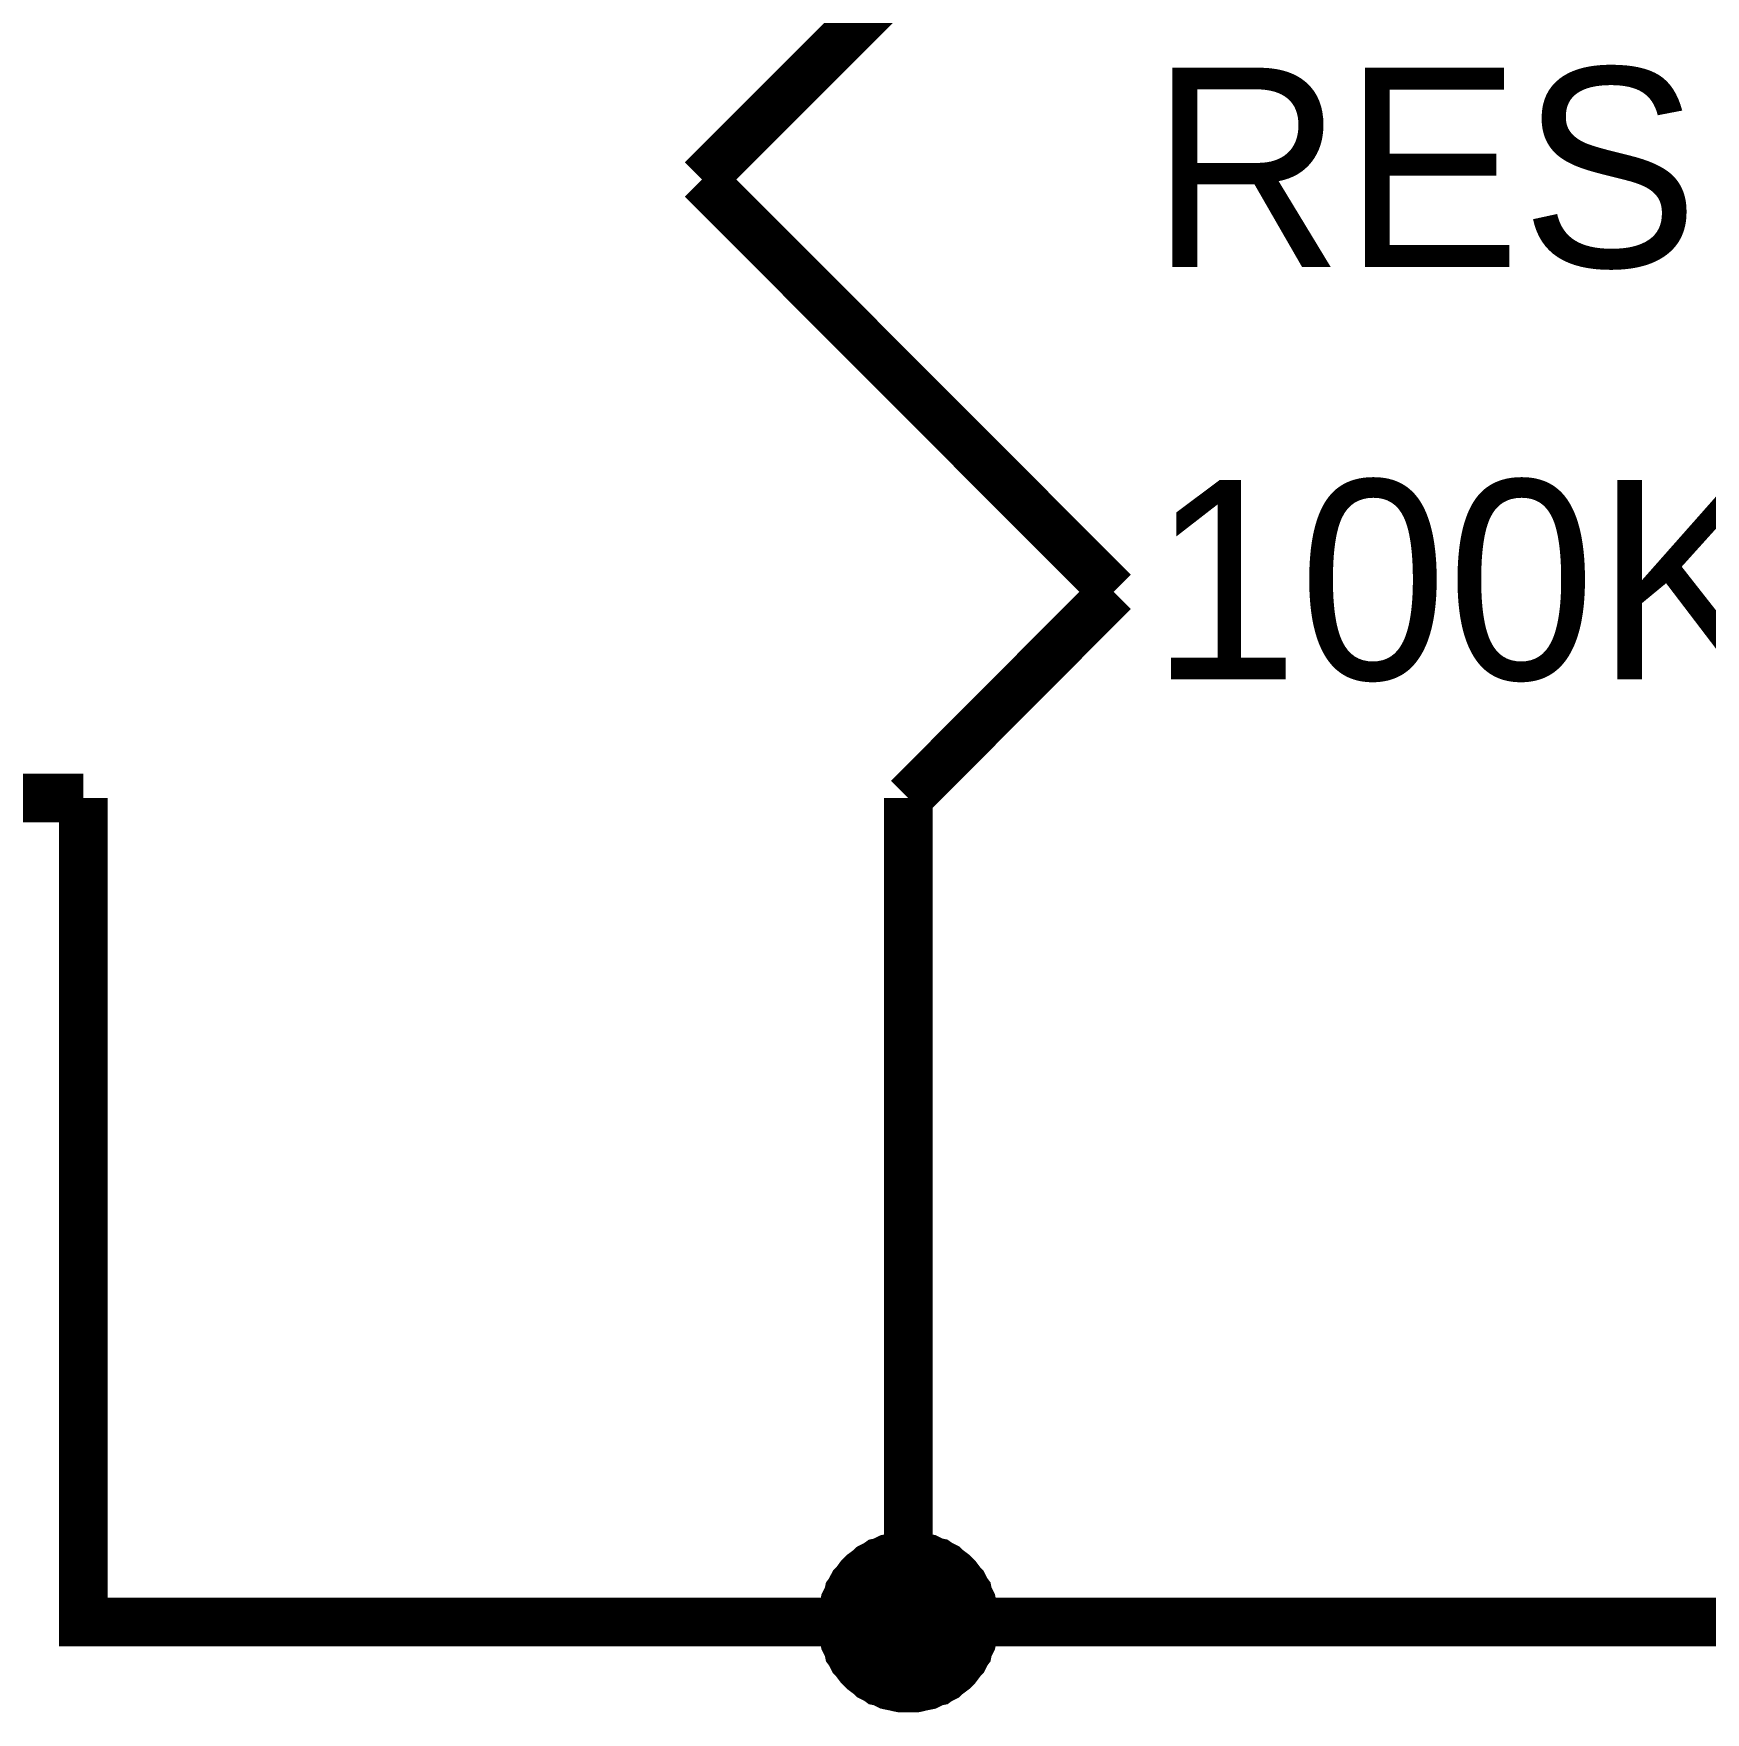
# Model space of a CAD drawing. Header units: millimetres. Extents: x 0 to 9.5, y 0 to 7.5.
# Drawn here: x 4.1881 to 4.5936, y 5.178 to 5.5853 of the extents above; entities that cross this region are included whole.
import ezdxf

# ---------------------------------------------------------------- set-up
doc = ezdxf.new("R2010")
doc.units = ezdxf.units.MM
doc.header["$MEASUREMENT"] = 0
doc.layers.add('Sheet', color=255, linetype='Continuous')

msp = doc.modelspace()

# ---------------------------------------------------------------- linework, layer by layer
at = {"layer": 'Sheet'}
for points, const_width in [([(4.35021, 5.54995), (4.45005, 5.64981)], 0.0118), ([(4.45005, 5.44988), (4.35021, 5.54995)], 0.0118), ([(4.40023, 5.39985), (4.45005, 5.44988)], 0.0118), ([(4.10028, 5.39985), (4.20013, 5.39985)], 0.0118), ([(4.20013, 5.39985), (4.20013, 5.19992), (4.40023, 5.19992), (4.60013, 5.19992)], 0.0118), ([(4.40023, 5.39985), (4.40023, 5.29999)], 0.0118), ([(4.40023, 5.19992), (4.40023, 5.29999)], 0.0118), ([(4.38022, 5.19992), (4.38022, 5.20097), (4.38022, 5.20201), (4.38043, 5.20305), (4.38064, 5.20389), (4.38085, 5.20493), (4.38106, 5.20597), (4.38147, 5.2068), (4.38189, 5.20764), (4.3821, 5.20868), (4.38272, 5.20951), (4.38314, 5.21035), (4.38356, 5.21118), (4.38418, 5.21181), (4.38481, 5.21264), (4.38543, 5.21348), (4.38606, 5.2141), (4.38668, 5.21473), (4.38752, 5.21535), (4.38835, 5.21598), (4.38898, 5.2166), (4.38981, 5.21702), (4.39064, 5.21744), (4.39148, 5.21806), (4.39252, 5.21827), (4.39335, 5.21869), (4.39419, 5.2191), (4.39523, 5.21931), (4.39627, 5.21952), (4.39711, 5.21973), (4.39815, 5.21994), (4.39919, 5.21994), (4.40023, 5.21994)], 0.0039), ([(4.38022, 5.19992), (4.38022, 5.20097), (4.38022, 5.20201), (4.38043, 5.20305), (4.38064, 5.20389), (4.38085, 5.20493), (4.38106, 5.20597), (4.38147, 5.2068), (4.38189, 5.20764), (4.3821, 5.20868), (4.38272, 5.20951), (4.38314, 5.21035), (4.38356, 5.21118), (4.38418, 5.21181), (4.38481, 5.21264), (4.38543, 5.21348), (4.38606, 5.2141), (4.38668, 5.21473), (4.38752, 5.21535), (4.38835, 5.21598), (4.38898, 5.2166), (4.38981, 5.21702), (4.39064, 5.21744), (4.39148, 5.21806), (4.39252, 5.21827), (4.39335, 5.21869), (4.39419, 5.2191), (4.39523, 5.21931), (4.39627, 5.21952), (4.39711, 5.21973), (4.39815, 5.21994), (4.39919, 5.21994), (4.40023, 5.21994)], 0.0039), ([(4.38022, 5.19992), (4.38022, 5.20097), (4.38022, 5.20201), (4.38043, 5.20305), (4.38064, 5.20389), (4.38085, 5.20493), (4.38106, 5.20597), (4.38147, 5.2068), (4.38189, 5.20764), (4.3821, 5.20868), (4.38272, 5.20951), (4.38314, 5.21035), (4.38356, 5.21118), (4.38418, 5.21181), (4.38481, 5.21264), (4.38543, 5.21348), (4.38606, 5.2141), (4.38668, 5.21473), (4.38752, 5.21535), (4.38835, 5.21598), (4.38898, 5.2166), (4.38981, 5.21702), (4.39064, 5.21744), (4.39148, 5.21806), (4.39252, 5.21827), (4.39335, 5.21869), (4.39419, 5.2191), (4.39523, 5.21931), (4.39627, 5.21952), (4.39711, 5.21973), (4.39815, 5.21994), (4.39919, 5.21994), (4.40023, 5.21994)], 0.0039), ([(4.38022, 5.19992), (4.38022, 5.20097), (4.38022, 5.20201), (4.38043, 5.20305), (4.38064, 5.20389), (4.38085, 5.20493), (4.38106, 5.20597), (4.38147, 5.2068), (4.38189, 5.20764), (4.3821, 5.20868), (4.38272, 5.20951), (4.38314, 5.21035), (4.38356, 5.21118), (4.38418, 5.21181), (4.38481, 5.21264), (4.38543, 5.21348), (4.38606, 5.2141), (4.38668, 5.21473), (4.38752, 5.21535), (4.38835, 5.21598), (4.38898, 5.2166), (4.38981, 5.21702), (4.39064, 5.21744), (4.39148, 5.21806), (4.39252, 5.21827), (4.39335, 5.21869), (4.39419, 5.2191), (4.39523, 5.21931), (4.39627, 5.21952), (4.39711, 5.21973), (4.39815, 5.21994), (4.39919, 5.21994), (4.40023, 5.21994)], 0.0039), ([(4.38022, 5.19992), (4.38022, 5.20097), (4.38022, 5.20201), (4.38043, 5.20305), (4.38064, 5.20389), (4.38085, 5.20493), (4.38106, 5.20597), (4.38147, 5.2068), (4.38189, 5.20764), (4.3821, 5.20868), (4.38272, 5.20951), (4.38314, 5.21035), (4.38356, 5.21118), (4.38418, 5.21181), (4.38481, 5.21264), (4.38543, 5.21348), (4.38606, 5.2141), (4.38668, 5.21473), (4.38752, 5.21535), (4.38835, 5.21598), (4.38898, 5.2166), (4.38981, 5.21702), (4.39064, 5.21744), (4.39148, 5.21806), (4.39252, 5.21827), (4.39335, 5.21869), (4.39419, 5.2191), (4.39523, 5.21931), (4.39627, 5.21952), (4.39711, 5.21973), (4.39815, 5.21994), (4.39919, 5.21994), (4.40023, 5.21994)], 0.0039), ([(4.38022, 5.19992), (4.38022, 5.20097), (4.38022, 5.20201), (4.38043, 5.20305), (4.38064, 5.20389), (4.38085, 5.20493), (4.38106, 5.20597), (4.38147, 5.2068), (4.38189, 5.20764), (4.3821, 5.20868), (4.38272, 5.20951), (4.38314, 5.21035), (4.38356, 5.21118), (4.38418, 5.21181), (4.38481, 5.21264), (4.38543, 5.21348), (4.38606, 5.2141), (4.38668, 5.21473), (4.38752, 5.21535), (4.38835, 5.21598), (4.38898, 5.2166), (4.38981, 5.21702), (4.39064, 5.21744), (4.39148, 5.21806), (4.39252, 5.21827), (4.39335, 5.21869), (4.39419, 5.2191), (4.39523, 5.21931), (4.39627, 5.21952), (4.39711, 5.21973), (4.39815, 5.21994), (4.39919, 5.21994), (4.40023, 5.21994)], 0.0039), ([(4.38022, 5.19992), (4.38022, 5.20097), (4.38022, 5.20201), (4.38043, 5.20305), (4.38064, 5.20389), (4.38085, 5.20493), (4.38106, 5.20597), (4.38147, 5.2068), (4.38189, 5.20764), (4.3821, 5.20868), (4.38272, 5.20951), (4.38314, 5.21035), (4.38356, 5.21118), (4.38418, 5.21181), (4.38481, 5.21264), (4.38543, 5.21348), (4.38606, 5.2141), (4.38668, 5.21473), (4.38752, 5.21535), (4.38835, 5.21598), (4.38898, 5.2166), (4.38981, 5.21702), (4.39064, 5.21744), (4.39148, 5.21806), (4.39252, 5.21827), (4.39335, 5.21869), (4.39419, 5.2191), (4.39523, 5.21931), (4.39627, 5.21952), (4.39711, 5.21973), (4.39815, 5.21994), (4.39919, 5.21994), (4.40023, 5.21994)], 0.0039), ([(4.38022, 5.19992), (4.38022, 5.20097), (4.38022, 5.20201), (4.38043, 5.20305), (4.38064, 5.20389), (4.38085, 5.20493), (4.38106, 5.20597), (4.38147, 5.2068), (4.38189, 5.20764), (4.3821, 5.20868), (4.38272, 5.20951), (4.38314, 5.21035), (4.38356, 5.21118), (4.38418, 5.21181), (4.38481, 5.21264), (4.38543, 5.21348), (4.38606, 5.2141), (4.38668, 5.21473), (4.38752, 5.21535), (4.38835, 5.21598), (4.38898, 5.2166), (4.38981, 5.21702), (4.39064, 5.21744), (4.39148, 5.21806), (4.39252, 5.21827), (4.39335, 5.21869), (4.39419, 5.2191), (4.39523, 5.21931), (4.39627, 5.21952), (4.39711, 5.21973), (4.39815, 5.21994), (4.39919, 5.21994), (4.40023, 5.21994)], 0.0039), ([(4.40023, 5.21994), (4.40023, 5.21994)], 0.0039), ([(4.40023, 5.21994), (4.40127, 5.21994), (4.40232, 5.21994), (4.40336, 5.21973), (4.40419, 5.21952), (4.40524, 5.21931), (4.40628, 5.2191), (4.40711, 5.21869), (4.40794, 5.21827), (4.40899, 5.21806), (4.40982, 5.21744), (4.41065, 5.21702), (4.41149, 5.2166), (4.41211, 5.21598), (4.41295, 5.21535), (4.41378, 5.21473), (4.41441, 5.2141), (4.41503, 5.21348), (4.41566, 5.21264), (4.41628, 5.21181), (4.41691, 5.21118), (4.41732, 5.21035), (4.41774, 5.20951), (4.41837, 5.20868), (4.41858, 5.20764), (4.41899, 5.2068), (4.41941, 5.20597), (4.41962, 5.20493), (4.41983, 5.20389), (4.42003, 5.20305), (4.42024, 5.20201), (4.42024, 5.20097), (4.42024, 5.19992)], 0.0039), ([(4.40023, 5.21994), (4.40023, 5.21994)], 0.0039), ([(4.40023, 5.21994), (4.40127, 5.21994), (4.40232, 5.21994), (4.40336, 5.21973), (4.40419, 5.21952), (4.40524, 5.21931), (4.40628, 5.2191), (4.40711, 5.21869), (4.40794, 5.21827), (4.40899, 5.21806), (4.40982, 5.21744), (4.41065, 5.21702), (4.41149, 5.2166), (4.41211, 5.21598), (4.41295, 5.21535), (4.41378, 5.21473), (4.41441, 5.2141), (4.41503, 5.21348), (4.41566, 5.21264), (4.41628, 5.21181), (4.41691, 5.21118), (4.41732, 5.21035), (4.41774, 5.20951), (4.41837, 5.20868), (4.41858, 5.20764), (4.41899, 5.2068), (4.41941, 5.20597), (4.41962, 5.20493), (4.41983, 5.20389), (4.42003, 5.20305), (4.42024, 5.20201), (4.42024, 5.20097), (4.42024, 5.19992)], 0.0039), ([(4.40023, 5.21994), (4.40023, 5.21994)], 0.0039), ([(4.40023, 5.21994), (4.40127, 5.21994), (4.40232, 5.21994), (4.40336, 5.21973), (4.40419, 5.21952), (4.40524, 5.21931), (4.40628, 5.2191), (4.40711, 5.21869), (4.40794, 5.21827), (4.40899, 5.21806), (4.40982, 5.21744), (4.41065, 5.21702), (4.41149, 5.2166), (4.41211, 5.21598), (4.41295, 5.21535), (4.41378, 5.21473), (4.41441, 5.2141), (4.41503, 5.21348), (4.41566, 5.21264), (4.41628, 5.21181), (4.41691, 5.21118), (4.41732, 5.21035), (4.41774, 5.20951), (4.41837, 5.20868), (4.41858, 5.20764), (4.41899, 5.2068), (4.41941, 5.20597), (4.41962, 5.20493), (4.41983, 5.20389), (4.42003, 5.20305), (4.42024, 5.20201), (4.42024, 5.20097), (4.42024, 5.19992)], 0.0039), ([(4.40023, 5.21994), (4.40023, 5.21994)], 0.0039), ([(4.40023, 5.21994), (4.40127, 5.21994), (4.40232, 5.21994), (4.40336, 5.21973), (4.40419, 5.21952), (4.40524, 5.21931), (4.40628, 5.2191), (4.40711, 5.21869), (4.40794, 5.21827), (4.40899, 5.21806), (4.40982, 5.21744), (4.41065, 5.21702), (4.41149, 5.2166), (4.41211, 5.21598), (4.41295, 5.21535), (4.41378, 5.21473), (4.41441, 5.2141), (4.41503, 5.21348), (4.41566, 5.21264), (4.41628, 5.21181), (4.41691, 5.21118), (4.41732, 5.21035), (4.41774, 5.20951), (4.41837, 5.20868), (4.41858, 5.20764), (4.41899, 5.2068), (4.41941, 5.20597), (4.41962, 5.20493), (4.41983, 5.20389), (4.42003, 5.20305), (4.42024, 5.20201), (4.42024, 5.20097), (4.42024, 5.19992)], 0.0039), ([(4.40023, 5.21994), (4.40023, 5.21994)], 0.0039), ([(4.40023, 5.21994), (4.40127, 5.21994), (4.40232, 5.21994), (4.40336, 5.21973), (4.40419, 5.21952), (4.40524, 5.21931), (4.40628, 5.2191), (4.40711, 5.21869), (4.40794, 5.21827), (4.40899, 5.21806), (4.40982, 5.21744), (4.41065, 5.21702), (4.41149, 5.2166), (4.41211, 5.21598), (4.41295, 5.21535), (4.41378, 5.21473), (4.41441, 5.2141), (4.41503, 5.21348), (4.41566, 5.21264), (4.41628, 5.21181), (4.41691, 5.21118), (4.41732, 5.21035), (4.41774, 5.20951), (4.41837, 5.20868), (4.41858, 5.20764), (4.41899, 5.2068), (4.41941, 5.20597), (4.41962, 5.20493), (4.41983, 5.20389), (4.42003, 5.20305), (4.42024, 5.20201), (4.42024, 5.20097), (4.42024, 5.19992)], 0.0039), ([(4.40023, 5.21994), (4.40023, 5.21994)], 0.0039), ([(4.40023, 5.21994), (4.40127, 5.21994), (4.40232, 5.21994), (4.40336, 5.21973), (4.40419, 5.21952), (4.40524, 5.21931), (4.40628, 5.2191), (4.40711, 5.21869), (4.40794, 5.21827), (4.40899, 5.21806), (4.40982, 5.21744), (4.41065, 5.21702), (4.41149, 5.2166), (4.41211, 5.21598), (4.41295, 5.21535), (4.41378, 5.21473), (4.41441, 5.2141), (4.41503, 5.21348), (4.41566, 5.21264), (4.41628, 5.21181), (4.41691, 5.21118), (4.41732, 5.21035), (4.41774, 5.20951), (4.41837, 5.20868), (4.41858, 5.20764), (4.41899, 5.2068), (4.41941, 5.20597), (4.41962, 5.20493), (4.41983, 5.20389), (4.42003, 5.20305), (4.42024, 5.20201), (4.42024, 5.20097), (4.42024, 5.19992)], 0.0039), ([(4.40023, 5.21994), (4.40023, 5.21994)], 0.0039), ([(4.40023, 5.21994), (4.40127, 5.21994), (4.40232, 5.21994), (4.40336, 5.21973), (4.40419, 5.21952), (4.40524, 5.21931), (4.40628, 5.2191), (4.40711, 5.21869), (4.40794, 5.21827), (4.40899, 5.21806), (4.40982, 5.21744), (4.41065, 5.21702), (4.41149, 5.2166), (4.41211, 5.21598), (4.41295, 5.21535), (4.41378, 5.21473), (4.41441, 5.2141), (4.41503, 5.21348), (4.41566, 5.21264), (4.41628, 5.21181), (4.41691, 5.21118), (4.41732, 5.21035), (4.41774, 5.20951), (4.41837, 5.20868), (4.41858, 5.20764), (4.41899, 5.2068), (4.41941, 5.20597), (4.41962, 5.20493), (4.41983, 5.20389), (4.42003, 5.20305), (4.42024, 5.20201), (4.42024, 5.20097), (4.42024, 5.19992)], 0.0039), ([(4.40023, 5.21994), (4.40023, 5.21994)], 0.0039), ([(4.40023, 5.21994), (4.40127, 5.21994), (4.40232, 5.21994), (4.40336, 5.21973), (4.40419, 5.21952), (4.40524, 5.21931), (4.40628, 5.2191), (4.40711, 5.21869), (4.40794, 5.21827), (4.40899, 5.21806), (4.40982, 5.21744), (4.41065, 5.21702), (4.41149, 5.2166), (4.41211, 5.21598), (4.41295, 5.21535), (4.41378, 5.21473), (4.41441, 5.2141), (4.41503, 5.21348), (4.41566, 5.21264), (4.41628, 5.21181), (4.41691, 5.21118), (4.41732, 5.21035), (4.41774, 5.20951), (4.41837, 5.20868), (4.41858, 5.20764), (4.41899, 5.2068), (4.41941, 5.20597), (4.41962, 5.20493), (4.41983, 5.20389), (4.42003, 5.20305), (4.42024, 5.20201), (4.42024, 5.20097), (4.42024, 5.19992)], 0.0039), ([(4.40023, 5.17991), (4.39919, 5.17991), (4.39815, 5.17991), (4.39711, 5.18012), (4.39627, 5.18033), (4.39523, 5.18054), (4.39419, 5.18075), (4.39335, 5.18116), (4.39252, 5.18158), (4.39148, 5.18179), (4.39064, 5.18241), (4.38981, 5.18283), (4.38898, 5.18325), (4.38835, 5.18387), (4.38752, 5.1845), (4.38668, 5.18512), (4.38606, 5.18575), (4.38543, 5.18637), (4.38481, 5.18721), (4.38418, 5.18804), (4.38356, 5.18867), (4.38314, 5.1895), (4.38272, 5.19034), (4.3821, 5.19117), (4.38189, 5.19221), (4.38147, 5.19305), (4.38106, 5.19388), (4.38085, 5.19492), (4.38064, 5.19596), (4.38043, 5.1968), (4.38022, 5.19784), (4.38022, 5.19888), (4.38022, 5.19992)], 0.0039), ([(4.38022, 5.19992), (4.38022, 5.19992)], 0.0039), ([(4.40023, 5.17991), (4.39919, 5.17991), (4.39815, 5.17991), (4.39711, 5.18012), (4.39627, 5.18033), (4.39523, 5.18054), (4.39419, 5.18075), (4.39335, 5.18116), (4.39252, 5.18158), (4.39148, 5.18179), (4.39064, 5.18241), (4.38981, 5.18283), (4.38898, 5.18325), (4.38835, 5.18387), (4.38752, 5.1845), (4.38668, 5.18512), (4.38606, 5.18575), (4.38543, 5.18637), (4.38481, 5.18721), (4.38418, 5.18804), (4.38356, 5.18867), (4.38314, 5.1895), (4.38272, 5.19034), (4.3821, 5.19117), (4.38189, 5.19221), (4.38147, 5.19305), (4.38106, 5.19388), (4.38085, 5.19492), (4.38064, 5.19596), (4.38043, 5.1968), (4.38022, 5.19784), (4.38022, 5.19888), (4.38022, 5.19992)], 0.0039), ([(4.38022, 5.19992), (4.38022, 5.19992)], 0.0039), ([(4.40023, 5.17991), (4.39919, 5.17991), (4.39815, 5.17991), (4.39711, 5.18012), (4.39627, 5.18033), (4.39523, 5.18054), (4.39419, 5.18075), (4.39335, 5.18116), (4.39252, 5.18158), (4.39148, 5.18179), (4.39064, 5.18241), (4.38981, 5.18283), (4.38898, 5.18325), (4.38835, 5.18387), (4.38752, 5.1845), (4.38668, 5.18512), (4.38606, 5.18575), (4.38543, 5.18637), (4.38481, 5.18721), (4.38418, 5.18804), (4.38356, 5.18867), (4.38314, 5.1895), (4.38272, 5.19034), (4.3821, 5.19117), (4.38189, 5.19221), (4.38147, 5.19305), (4.38106, 5.19388), (4.38085, 5.19492), (4.38064, 5.19596), (4.38043, 5.1968), (4.38022, 5.19784), (4.38022, 5.19888), (4.38022, 5.19992)], 0.0039), ([(4.38022, 5.19992), (4.38022, 5.19992)], 0.0039), ([(4.40023, 5.17991), (4.39919, 5.17991), (4.39815, 5.17991), (4.39711, 5.18012), (4.39627, 5.18033), (4.39523, 5.18054), (4.39419, 5.18075), (4.39335, 5.18116), (4.39252, 5.18158), (4.39148, 5.18179), (4.39064, 5.18241), (4.38981, 5.18283), (4.38898, 5.18325), (4.38835, 5.18387), (4.38752, 5.1845), (4.38668, 5.18512), (4.38606, 5.18575), (4.38543, 5.18637), (4.38481, 5.18721), (4.38418, 5.18804), (4.38356, 5.18867), (4.38314, 5.1895), (4.38272, 5.19034), (4.3821, 5.19117), (4.38189, 5.19221), (4.38147, 5.19305), (4.38106, 5.19388), (4.38085, 5.19492), (4.38064, 5.19596), (4.38043, 5.1968), (4.38022, 5.19784), (4.38022, 5.19888), (4.38022, 5.19992)], 0.0039), ([(4.38022, 5.19992), (4.38022, 5.19992)], 0.0039), ([(4.40023, 5.17991), (4.39919, 5.17991), (4.39815, 5.17991), (4.39711, 5.18012), (4.39627, 5.18033), (4.39523, 5.18054), (4.39419, 5.18075), (4.39335, 5.18116), (4.39252, 5.18158), (4.39148, 5.18179), (4.39064, 5.18241), (4.38981, 5.18283), (4.38898, 5.18325), (4.38835, 5.18387), (4.38752, 5.1845), (4.38668, 5.18512), (4.38606, 5.18575), (4.38543, 5.18637), (4.38481, 5.18721), (4.38418, 5.18804), (4.38356, 5.18867), (4.38314, 5.1895), (4.38272, 5.19034), (4.3821, 5.19117), (4.38189, 5.19221), (4.38147, 5.19305), (4.38106, 5.19388), (4.38085, 5.19492), (4.38064, 5.19596), (4.38043, 5.1968), (4.38022, 5.19784), (4.38022, 5.19888), (4.38022, 5.19992)], 0.0039), ([(4.38022, 5.19992), (4.38022, 5.19992)], 0.0039), ([(4.40023, 5.17991), (4.39919, 5.17991), (4.39815, 5.17991), (4.39711, 5.18012), (4.39627, 5.18033), (4.39523, 5.18054), (4.39419, 5.18075), (4.39335, 5.18116), (4.39252, 5.18158), (4.39148, 5.18179), (4.39064, 5.18241), (4.38981, 5.18283), (4.38898, 5.18325), (4.38835, 5.18387), (4.38752, 5.1845), (4.38668, 5.18512), (4.38606, 5.18575), (4.38543, 5.18637), (4.38481, 5.18721), (4.38418, 5.18804), (4.38356, 5.18867), (4.38314, 5.1895), (4.38272, 5.19034), (4.3821, 5.19117), (4.38189, 5.19221), (4.38147, 5.19305), (4.38106, 5.19388), (4.38085, 5.19492), (4.38064, 5.19596), (4.38043, 5.1968), (4.38022, 5.19784), (4.38022, 5.19888), (4.38022, 5.19992)], 0.0039), ([(4.38022, 5.19992), (4.38022, 5.19992)], 0.0039), ([(4.40023, 5.17991), (4.39919, 5.17991), (4.39815, 5.17991), (4.39711, 5.18012), (4.39627, 5.18033), (4.39523, 5.18054), (4.39419, 5.18075), (4.39335, 5.18116), (4.39252, 5.18158), (4.39148, 5.18179), (4.39064, 5.18241), (4.38981, 5.18283), (4.38898, 5.18325), (4.38835, 5.18387), (4.38752, 5.1845), (4.38668, 5.18512), (4.38606, 5.18575), (4.38543, 5.18637), (4.38481, 5.18721), (4.38418, 5.18804), (4.38356, 5.18867), (4.38314, 5.1895), (4.38272, 5.19034), (4.3821, 5.19117), (4.38189, 5.19221), (4.38147, 5.19305), (4.38106, 5.19388), (4.38085, 5.19492), (4.38064, 5.19596), (4.38043, 5.1968), (4.38022, 5.19784), (4.38022, 5.19888), (4.38022, 5.19992)], 0.0039), ([(4.38022, 5.19992), (4.38022, 5.19992)], 0.0039), ([(4.40023, 5.17991), (4.39919, 5.17991), (4.39815, 5.17991), (4.39711, 5.18012), (4.39627, 5.18033), (4.39523, 5.18054), (4.39419, 5.18075), (4.39335, 5.18116), (4.39252, 5.18158), (4.39148, 5.18179), (4.39064, 5.18241), (4.38981, 5.18283), (4.38898, 5.18325), (4.38835, 5.18387), (4.38752, 5.1845), (4.38668, 5.18512), (4.38606, 5.18575), (4.38543, 5.18637), (4.38481, 5.18721), (4.38418, 5.18804), (4.38356, 5.18867), (4.38314, 5.1895), (4.38272, 5.19034), (4.3821, 5.19117), (4.38189, 5.19221), (4.38147, 5.19305), (4.38106, 5.19388), (4.38085, 5.19492), (4.38064, 5.19596), (4.38043, 5.1968), (4.38022, 5.19784), (4.38022, 5.19888), (4.38022, 5.19992)], 0.0039), ([(4.38022, 5.19992), (4.38022, 5.19992)], 0.0039), ([(4.42024, 5.19992), (4.42024, 5.19888), (4.42024, 5.19784), (4.42003, 5.1968), (4.41983, 5.19596), (4.41962, 5.19492), (4.41941, 5.19388), (4.41899, 5.19305), (4.41858, 5.19221), (4.41837, 5.19117), (4.41774, 5.19034), (4.41732, 5.1895), (4.41691, 5.18867), (4.41628, 5.18804), (4.41566, 5.18721), (4.41503, 5.18637), (4.41441, 5.18575), (4.41378, 5.18512), (4.41295, 5.1845), (4.41211, 5.18387), (4.41149, 5.18325), (4.41065, 5.18283), (4.40982, 5.18241), (4.40899, 5.18179), (4.40794, 5.18158), (4.40711, 5.18116), (4.40628, 5.18075), (4.40524, 5.18054), (4.40419, 5.18033), (4.40336, 5.18012), (4.40232, 5.17991), (4.40127, 5.17991), (4.40023, 5.17991)], 0.0039), ([(4.42024, 5.19992), (4.42024, 5.19888), (4.42024, 5.19784), (4.42003, 5.1968), (4.41983, 5.19596), (4.41962, 5.19492), (4.41941, 5.19388), (4.41899, 5.19305), (4.41858, 5.19221), (4.41837, 5.19117), (4.41774, 5.19034), (4.41732, 5.1895), (4.41691, 5.18867), (4.41628, 5.18804), (4.41566, 5.18721), (4.41503, 5.18637), (4.41441, 5.18575), (4.41378, 5.18512), (4.41295, 5.1845), (4.41211, 5.18387), (4.41149, 5.18325), (4.41065, 5.18283), (4.40982, 5.18241), (4.40899, 5.18179), (4.40794, 5.18158), (4.40711, 5.18116), (4.40628, 5.18075), (4.40524, 5.18054), (4.40419, 5.18033), (4.40336, 5.18012), (4.40232, 5.17991), (4.40127, 5.17991), (4.40023, 5.17991)], 0.0039), ([(4.42024, 5.19992), (4.42024, 5.19888), (4.42024, 5.19784), (4.42003, 5.1968), (4.41983, 5.19596), (4.41962, 5.19492), (4.41941, 5.19388), (4.41899, 5.19305), (4.41858, 5.19221), (4.41837, 5.19117), (4.41774, 5.19034), (4.41732, 5.1895), (4.41691, 5.18867), (4.41628, 5.18804), (4.41566, 5.18721), (4.41503, 5.18637), (4.41441, 5.18575), (4.41378, 5.18512), (4.41295, 5.1845), (4.41211, 5.18387), (4.41149, 5.18325), (4.41065, 5.18283), (4.40982, 5.18241), (4.40899, 5.18179), (4.40794, 5.18158), (4.40711, 5.18116), (4.40628, 5.18075), (4.40524, 5.18054), (4.40419, 5.18033), (4.40336, 5.18012), (4.40232, 5.17991), (4.40127, 5.17991), (4.40023, 5.17991)], 0.0039), ([(4.42024, 5.19992), (4.42024, 5.19888), (4.42024, 5.19784), (4.42003, 5.1968), (4.41983, 5.19596), (4.41962, 5.19492), (4.41941, 5.19388), (4.41899, 5.19305), (4.41858, 5.19221), (4.41837, 5.19117), (4.41774, 5.19034), (4.41732, 5.1895), (4.41691, 5.18867), (4.41628, 5.18804), (4.41566, 5.18721), (4.41503, 5.18637), (4.41441, 5.18575), (4.41378, 5.18512), (4.41295, 5.1845), (4.41211, 5.18387), (4.41149, 5.18325), (4.41065, 5.18283), (4.40982, 5.18241), (4.40899, 5.18179), (4.40794, 5.18158), (4.40711, 5.18116), (4.40628, 5.18075), (4.40524, 5.18054), (4.40419, 5.18033), (4.40336, 5.18012), (4.40232, 5.17991), (4.40127, 5.17991), (4.40023, 5.17991)], 0.0039), ([(4.42024, 5.19992), (4.42024, 5.19888), (4.42024, 5.19784), (4.42003, 5.1968), (4.41983, 5.19596), (4.41962, 5.19492), (4.41941, 5.19388), (4.41899, 5.19305), (4.41858, 5.19221), (4.41837, 5.19117), (4.41774, 5.19034), (4.41732, 5.1895), (4.41691, 5.18867), (4.41628, 5.18804), (4.41566, 5.18721), (4.41503, 5.18637), (4.41441, 5.18575), (4.41378, 5.18512), (4.41295, 5.1845), (4.41211, 5.18387), (4.41149, 5.18325), (4.41065, 5.18283), (4.40982, 5.18241), (4.40899, 5.18179), (4.40794, 5.18158), (4.40711, 5.18116), (4.40628, 5.18075), (4.40524, 5.18054), (4.40419, 5.18033), (4.40336, 5.18012), (4.40232, 5.17991), (4.40127, 5.17991), (4.40023, 5.17991)], 0.0039), ([(4.42024, 5.19992), (4.42024, 5.19888), (4.42024, 5.19784), (4.42003, 5.1968), (4.41983, 5.19596), (4.41962, 5.19492), (4.41941, 5.19388), (4.41899, 5.19305), (4.41858, 5.19221), (4.41837, 5.19117), (4.41774, 5.19034), (4.41732, 5.1895), (4.41691, 5.18867), (4.41628, 5.18804), (4.41566, 5.18721), (4.41503, 5.18637), (4.41441, 5.18575), (4.41378, 5.18512), (4.41295, 5.1845), (4.41211, 5.18387), (4.41149, 5.18325), (4.41065, 5.18283), (4.40982, 5.18241), (4.40899, 5.18179), (4.40794, 5.18158), (4.40711, 5.18116), (4.40628, 5.18075), (4.40524, 5.18054), (4.40419, 5.18033), (4.40336, 5.18012), (4.40232, 5.17991), (4.40127, 5.17991), (4.40023, 5.17991)], 0.0039), ([(4.42024, 5.19992), (4.42024, 5.19888), (4.42024, 5.19784), (4.42003, 5.1968), (4.41983, 5.19596), (4.41962, 5.19492), (4.41941, 5.19388), (4.41899, 5.19305), (4.41858, 5.19221), (4.41837, 5.19117), (4.41774, 5.19034), (4.41732, 5.1895), (4.41691, 5.18867), (4.41628, 5.18804), (4.41566, 5.18721), (4.41503, 5.18637), (4.41441, 5.18575), (4.41378, 5.18512), (4.41295, 5.1845), (4.41211, 5.18387), (4.41149, 5.18325), (4.41065, 5.18283), (4.40982, 5.18241), (4.40899, 5.18179), (4.40794, 5.18158), (4.40711, 5.18116), (4.40628, 5.18075), (4.40524, 5.18054), (4.40419, 5.18033), (4.40336, 5.18012), (4.40232, 5.17991), (4.40127, 5.17991), (4.40023, 5.17991)], 0.0039), ([(4.42024, 5.19992), (4.42024, 5.19888), (4.42024, 5.19784), (4.42003, 5.1968), (4.41983, 5.19596), (4.41962, 5.19492), (4.41941, 5.19388), (4.41899, 5.19305), (4.41858, 5.19221), (4.41837, 5.19117), (4.41774, 5.19034), (4.41732, 5.1895), (4.41691, 5.18867), (4.41628, 5.18804), (4.41566, 5.18721), (4.41503, 5.18637), (4.41441, 5.18575), (4.41378, 5.18512), (4.41295, 5.1845), (4.41211, 5.18387), (4.41149, 5.18325), (4.41065, 5.18283), (4.40982, 5.18241), (4.40899, 5.18179), (4.40794, 5.18158), (4.40711, 5.18116), (4.40628, 5.18075), (4.40524, 5.18054), (4.40419, 5.18033), (4.40336, 5.18012), (4.40232, 5.17991), (4.40127, 5.17991), (4.40023, 5.17991)], 0.0039), ([(4.42024, 5.19992), (4.42024, 5.19992), (4.42024, 5.19992), (4.42024, 5.19992), (4.42024, 5.19992), (4.42024, 5.19992), (4.42024, 5.19992), (4.42024, 5.19992), (4.42024, 5.19992), (4.42024, 5.19992), (4.42024, 5.19992), (4.42024, 5.19992), (4.42024, 5.19992), (4.42024, 5.19992), (4.42024, 5.19992), (4.42024, 5.19992), (4.42024, 5.19992), (4.42024, 5.19992), (4.42024, 5.19992), (4.42024, 5.19992), (4.42024, 5.19992), (4.42024, 5.19992), (4.42024, 5.19992), (4.42024, 5.19992), (4.42024, 5.19992), (4.42024, 5.19992), (4.42024, 5.19992), (4.42024, 5.19992), (4.42024, 5.19992), (4.42024, 5.19992), (4.42024, 5.19992), (4.42024, 5.19992), (4.42024, 5.19992)], 0.0039), ([(4.42024, 5.19992), (4.42024, 5.19992)], 0.0039), ([(4.42024, 5.19992), (4.42024, 5.19992), (4.42024, 5.19992), (4.42024, 5.19992), (4.42024, 5.19992), (4.42024, 5.19992), (4.42024, 5.19992), (4.42024, 5.19992), (4.42024, 5.19992), (4.42024, 5.19992), (4.42024, 5.19992), (4.42024, 5.19992), (4.42024, 5.19992), (4.42024, 5.19992), (4.42024, 5.19992), (4.42024, 5.19992), (4.42024, 5.19992), (4.42024, 5.19992), (4.42024, 5.19992), (4.42024, 5.19992), (4.42024, 5.19992), (4.42024, 5.19992), (4.42024, 5.19992), (4.42024, 5.19992), (4.42024, 5.19992), (4.42024, 5.19992), (4.42024, 5.19992), (4.42024, 5.19992), (4.42024, 5.19992), (4.42024, 5.19992), (4.42024, 5.19992), (4.42024, 5.19992), (4.42024, 5.19992)], 0.0039), ([(4.42024, 5.19992), (4.42024, 5.19992)], 0.0039), ([(4.42024, 5.19992), (4.42024, 5.19992), (4.42024, 5.19992), (4.42024, 5.19992), (4.42024, 5.19992), (4.42024, 5.19992), (4.42024, 5.19992), (4.42024, 5.19992), (4.42024, 5.19992), (4.42024, 5.19992), (4.42024, 5.19992), (4.42024, 5.19992), (4.42024, 5.19992), (4.42024, 5.19992), (4.42024, 5.19992), (4.42024, 5.19992), (4.42024, 5.19992), (4.42024, 5.19992), (4.42024, 5.19992), (4.42024, 5.19992), (4.42024, 5.19992), (4.42024, 5.19992), (4.42024, 5.19992), (4.42024, 5.19992), (4.42024, 5.19992), (4.42024, 5.19992), (4.42024, 5.19992), (4.42024, 5.19992), (4.42024, 5.19992), (4.42024, 5.19992), (4.42024, 5.19992), (4.42024, 5.19992), (4.42024, 5.19992)], 0.0039), ([(4.42024, 5.19992), (4.42024, 5.19992)], 0.0039), ([(4.42024, 5.19992), (4.42024, 5.19992), (4.42024, 5.19992), (4.42024, 5.19992), (4.42024, 5.19992), (4.42024, 5.19992), (4.42024, 5.19992), (4.42024, 5.19992), (4.42024, 5.19992), (4.42024, 5.19992), (4.42024, 5.19992), (4.42024, 5.19992), (4.42024, 5.19992), (4.42024, 5.19992), (4.42024, 5.19992), (4.42024, 5.19992), (4.42024, 5.19992), (4.42024, 5.19992), (4.42024, 5.19992), (4.42024, 5.19992), (4.42024, 5.19992), (4.42024, 5.19992), (4.42024, 5.19992), (4.42024, 5.19992), (4.42024, 5.19992), (4.42024, 5.19992), (4.42024, 5.19992), (4.42024, 5.19992), (4.42024, 5.19992), (4.42024, 5.19992), (4.42024, 5.19992), (4.42024, 5.19992), (4.42024, 5.19992)], 0.0039), ([(4.42024, 5.19992), (4.42024, 5.19992)], 0.0039), ([(4.42024, 5.19992), (4.42024, 5.19992), (4.42024, 5.19992), (4.42024, 5.19992), (4.42024, 5.19992), (4.42024, 5.19992), (4.42024, 5.19992), (4.42024, 5.19992), (4.42024, 5.19992), (4.42024, 5.19992), (4.42024, 5.19992), (4.42024, 5.19992), (4.42024, 5.19992), (4.42024, 5.19992), (4.42024, 5.19992), (4.42024, 5.19992), (4.42024, 5.19992), (4.42024, 5.19992), (4.42024, 5.19992), (4.42024, 5.19992), (4.42024, 5.19992), (4.42024, 5.19992), (4.42024, 5.19992), (4.42024, 5.19992), (4.42024, 5.19992), (4.42024, 5.19992), (4.42024, 5.19992), (4.42024, 5.19992), (4.42024, 5.19992), (4.42024, 5.19992), (4.42024, 5.19992), (4.42024, 5.19992), (4.42024, 5.19992)], 0.0039), ([(4.42024, 5.19992), (4.42024, 5.19992)], 0.0039), ([(4.42024, 5.19992), (4.42024, 5.19992), (4.42024, 5.19992), (4.42024, 5.19992), (4.42024, 5.19992), (4.42024, 5.19992), (4.42024, 5.19992), (4.42024, 5.19992), (4.42024, 5.19992), (4.42024, 5.19992), (4.42024, 5.19992), (4.42024, 5.19992), (4.42024, 5.19992), (4.42024, 5.19992), (4.42024, 5.19992), (4.42024, 5.19992), (4.42024, 5.19992), (4.42024, 5.19992), (4.42024, 5.19992), (4.42024, 5.19992), (4.42024, 5.19992), (4.42024, 5.19992), (4.42024, 5.19992), (4.42024, 5.19992), (4.42024, 5.19992), (4.42024, 5.19992), (4.42024, 5.19992), (4.42024, 5.19992), (4.42024, 5.19992), (4.42024, 5.19992), (4.42024, 5.19992), (4.42024, 5.19992), (4.42024, 5.19992)], 0.0039), ([(4.42024, 5.19992), (4.42024, 5.19992)], 0.0039), ([(4.42024, 5.19992), (4.42024, 5.19992), (4.42024, 5.19992), (4.42024, 5.19992), (4.42024, 5.19992), (4.42024, 5.19992), (4.42024, 5.19992), (4.42024, 5.19992), (4.42024, 5.19992), (4.42024, 5.19992), (4.42024, 5.19992), (4.42024, 5.19992), (4.42024, 5.19992), (4.42024, 5.19992), (4.42024, 5.19992), (4.42024, 5.19992), (4.42024, 5.19992), (4.42024, 5.19992), (4.42024, 5.19992), (4.42024, 5.19992), (4.42024, 5.19992), (4.42024, 5.19992), (4.42024, 5.19992), (4.42024, 5.19992), (4.42024, 5.19992), (4.42024, 5.19992), (4.42024, 5.19992), (4.42024, 5.19992), (4.42024, 5.19992), (4.42024, 5.19992), (4.42024, 5.19992), (4.42024, 5.19992), (4.42024, 5.19992)], 0.0039), ([(4.42024, 5.19992), (4.42024, 5.19992)], 0.0039), ([(4.42024, 5.19992), (4.42024, 5.19992), (4.42024, 5.19992), (4.42024, 5.19992), (4.42024, 5.19992), (4.42024, 5.19992), (4.42024, 5.19992), (4.42024, 5.19992), (4.42024, 5.19992), (4.42024, 5.19992), (4.42024, 5.19992), (4.42024, 5.19992), (4.42024, 5.19992), (4.42024, 5.19992), (4.42024, 5.19992), (4.42024, 5.19992), (4.42024, 5.19992), (4.42024, 5.19992), (4.42024, 5.19992), (4.42024, 5.19992), (4.42024, 5.19992), (4.42024, 5.19992), (4.42024, 5.19992), (4.42024, 5.19992), (4.42024, 5.19992), (4.42024, 5.19992), (4.42024, 5.19992), (4.42024, 5.19992), (4.42024, 5.19992), (4.42024, 5.19992), (4.42024, 5.19992), (4.42024, 5.19992), (4.42024, 5.19992)], 0.0039), ([(4.42024, 5.19992), (4.42024, 5.19992)], 0.0039)]:
    msp.add_lwpolyline(points, dxfattribs=dict(at, const_width=const_width))
at = {"layer": 'Sheet', "const_width": 0.02}
msp.add_lwpolyline([(4.39, 5.2, 1), (4.41, 5.2, 1)], format="xyb", close=True, dxfattribs=at)

# ---------------------------------------------------------------- texts
at = {"layer": 'Sheet'}
for s, p in [('RES', (4.45901, 5.52869)), ('100K', (4.45901, 5.42862))]:
    msp.add_text(s, height=0.048366, dxfattribs=at).set_placement(p)

doc.saveas('drawing.dxf')
